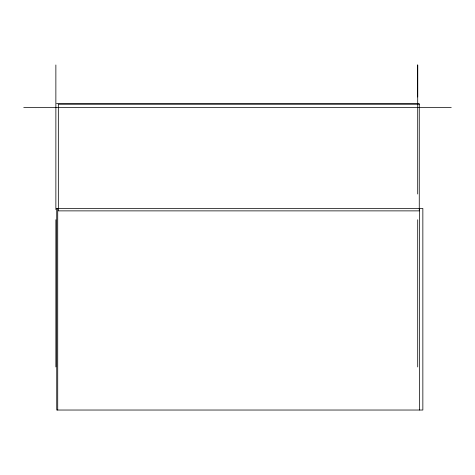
<?xml version="1.0" encoding="UTF-8"?>
<svg xmlns="http://www.w3.org/2000/svg" width="475" height="475" viewBox="0 0 475 475"><rect width="100%" height="100%" fill="white"/><g stroke="black" fill="none" stroke-linecap="round" stroke-linejoin="round"><path stroke-width="0.71" d="M417.709 97.001L417.709 64.968L417.709 194.008M56.602 103.597L419.265 103.597M23.75 107.576L451.25 107.576M56.602 208.454L422.851 208.454L422.851 410.032L56.733 410.032L56.733 208.454M419.567 208.454L419.567 410.032M417.709 219.741L417.709 366.955M57.724 208.454L57.724 410.032M55.866 64.968L55.866 209.534M55.866 219.741L55.866 366.955M419.265 104.245L58.336 104.245L58.336 210.876L419.265 210.876L419.265 104.245"/></g></svg>
